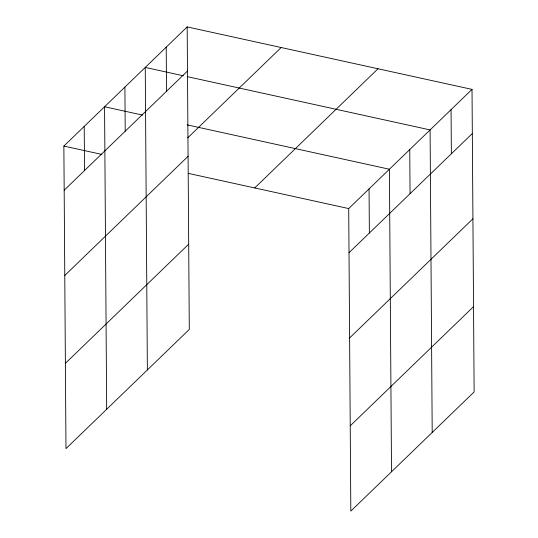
<?xml version="1.0" encoding="UTF-8"?>
<svg xmlns="http://www.w3.org/2000/svg" width="538" height="538" viewBox="0 0 538 538"><rect width="100%" height="100%" fill="white"/><g stroke="black" fill="none" stroke-linecap="round" stroke-linejoin="round"><path stroke-width="0.81" d="M187.177 26.9L189.289 329.431L65.979 448.611L63.867 146.074L187.177 26.9L472.021 89.389L474.133 391.926L350.823 511.1L348.711 208.569L472.021 89.389M64.177 190.203L187.486 71.029M187.789 137.782L281.172 47.519M64.775 275.476L188.085 156.302M65.387 363.332L188.697 244.158M254.709 187.944L378.019 68.77M349.021 252.692L472.324 133.518M349.613 337.965L472.922 218.791M350.225 425.827L473.534 306.653M183.337 75.777L145.253 67.418L147.365 369.956M187.392 76.665L430.091 129.914L432.202 432.444M142.644 115.105L104.56 106.746L106.672 409.284M187.217 124.883L389.404 169.241L391.516 471.772M63.867 146.074L101.958 154.433M188.233 173.357L348.711 208.569M451.059 109.651L451.362 153.781M409.748 149.577L410.057 193.7M369.055 188.905L369.364 233.028M166.215 47.162L166.524 91.285M124.91 87.082L125.213 131.211M84.217 126.41L84.527 170.539"/></g></svg>
